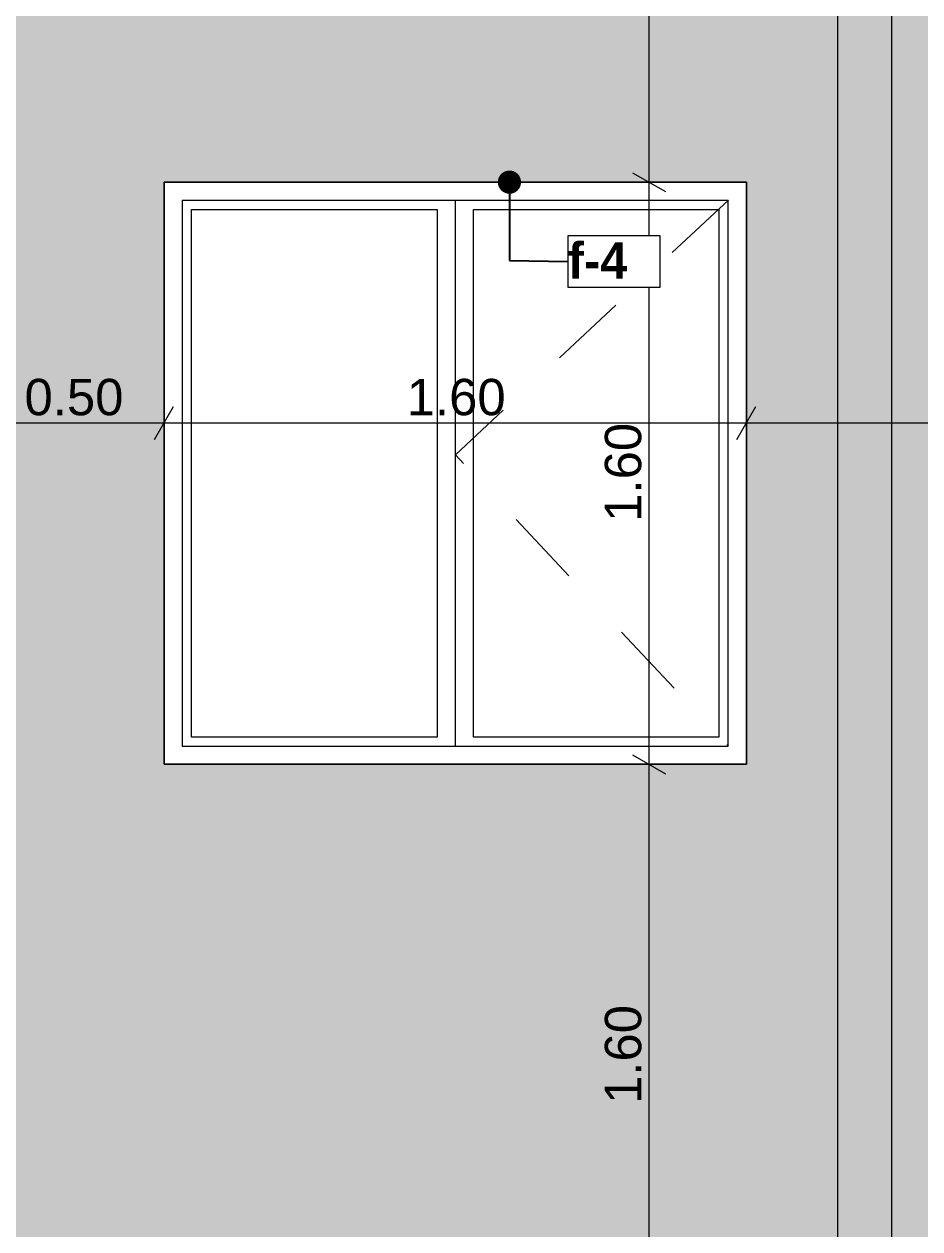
# Model space of a CAD drawing. Header units: millimetres. Extents: x 475206255 to 476720147, y 4620882299 to 4621447368.
# Drawn here: x 475411432 to 475413893, y 4621135368 to 4621138679 of the extents above; entities that cross this region are included whole.
import ezdxf

# ---------------------------------------------------------------- set-up
doc = ezdxf.new("R2010")
doc.units = ezdxf.units.MM
doc.header["$MEASUREMENT"] = 0
doc.set_wipeout_variables(frame=1)
doc.linetypes.add('Dashed', pattern=[423.333333, 211.666667, -211.666667])
for name, color, linetype, lineweight in [('0_Pen_No__7_Pen_No__250', 7, 'Continuous', 0), ('2D Drafting - General_Pen_No__30_Pen_No__9_Pen_No__9_Pen_No__253', 252, 'Continuous', 0), ('2D Drafting - General_Pen_No__30_Pen_No__9_Pen_No__9_Pen_No__7', 7, 'Continuous', 0), ('2D Drafting - General_Pen_No__7_Pen_No__250', 7, 'Continuous', 0), ('Dimensioning - General_Pen_No__142', 142, 'Continuous', 0), ('New_2D Drafting - General_Pen_No__30_Pen_No__9_Pen_No__9_Pen_No__255', 255, 'Continuous', 0), ('New_2D Drafting - General_Pen_No__30_Pen_No__9_Pen_No__9_Pen_No__7', 7, 'Continuous', 0), ('New_Annotation - Label_Pen_No__1', 1, 'Continuous', 0), ('Structural - Bearing_Pen_No__7_Pen_No__7_Pen_No__7', 7, 'Continuous', 0), ('zoma_Pen_No__142', 142, 'Continuous', 0)]:
    doc.layers.add(name, color=color, linetype=linetype, lineweight=lineweight)
doc.layers.add('Dimensioning - General', color=7, linetype='Continuous')
doc.layers.add('zoma', color=7, linetype='Continuous')
doc.styles.add('GENERATED_STYLE_2', font='arial.ttf')
doc.styles.add('GENERATED_STYLE_5', font='')
doc.styles.get('GENERATED_STYLE_5').set_extended_font_data('Avaza', bold=True)
doc.dimstyles.new('GENERATED_STYLE__1', dxfattribs={"dimtxt": 100, "dimasz": 68.640772, "dimexe": 0.18, "dimexo": 0.0625, "dimgap": 0, "dimtad": 1, "dimlfac": 0.001, "dimzin": 0, "dimdsep": 46, "dimtxsty": 'GENERATED_STYLE_2', "dimblk": 'ARROWHEAD_2', "dimblk1": 'ARROWHEAD_2', "dimblk2": 'ARROWHEAD_2', "dimcen": 0.09, "dimse1": 1, "dimse2": 1, "dimclrd": 142, "dimclre": 142, "dimclrt": 142, "dimadec": 0, "dimazin": 0, "dimtfac": 1, "dimtdec": 4, "dimtmove": 0, "dimatfit": 3, "dimfxl": 1, "dimtolj": 1, "dimtzin": 0, "dimarcsym": 0})
doc.dimstyles.new('GENERATED_STYLE__18', dxfattribs={"dimtxt": 100, "dimasz": 68.640772, "dimexe": 0.18, "dimexo": 0.0625, "dimgap": 0, "dimtad": 1, "dimtih": 1, "dimtoh": 1, "dimlfac": 0.001, "dimzin": 0, "dimdsep": 46, "dimtxsty": 'GENERATED_STYLE_2', "dimblk": 'ARROWHEAD_2', "dimblk1": 'ARROWHEAD_2', "dimblk2": 'ARROWHEAD_2', "dimcen": 0.09, "dimse1": 1, "dimse2": 1, "dimclrd": 142, "dimclre": 142, "dimclrt": 142, "dimadec": 0, "dimazin": 0, "dimtfac": 1, "dimtdec": 4, "dimtmove": 0, "dimatfit": 3, "dimfxl": 1, "dimtolj": 1, "dimtzin": 0, "dimarcsym": 0})
doc.dimstyles.new('GENERATED_STYLE__3', dxfattribs={"dimtxt": 200, "dimasz": 64.421331, "dimexe": 0.18, "dimexo": 3, "dimgap": 0, "dimtad": 1, "dimtih": 1, "dimtoh": 1, "dimlfac": 0.001, "dimzin": 0, "dimdsep": 46, "dimtxsty": 'GENERATED_STYLE_2', "dimblk": 'ARROWHEAD_2', "dimblk1": 'ARROWHEAD_2', "dimblk2": 'ARROWHEAD_2', "dimcen": 0.09, "dimclrd": 142, "dimclre": 142, "dimclrt": 142, "dimadec": 0, "dimazin": 0, "dimtfac": 1, "dimtdec": 4, "dimtmove": 0, "dimatfit": 3, "dimfxl": 1, "dimtolj": 1, "dimtzin": 0, "dimarcsym": 0})
doc.dimstyles.new('GENERATED_STYLE__33', dxfattribs={"dimtxt": 0.18, "dimasz": 127.68, "dimexe": 0.18, "dimexo": 0.0625, "dimgap": 0, "dimtad": 0, "dimtih": 1, "dimtoh": 1, "dimdec": 4, "dimzin": 0, "dimdsep": 46, "dimcen": 0.09, "dimadec": 0, "dimazin": 0, "dimtfac": 1, "dimtdec": 4, "dimtmove": 0, "dimatfit": 3, "dimldrblk": 'ARROWHEAD_11', "dimfxl": 1, "dimtolj": 1, "dimtzin": 0, "dimarcsym": 0})

# ---------------------------------------------------------------- blocks, each defined once
blk = doc.blocks.new('*D537', base_point=(475826095.8, 4621095193.2))
at = {"layer": 'Dimensioning - General_Pen_No__142', "color": 142, "linetype": 'Continuous', "lineweight": 0, "transparency": 16777216}
for p, q in [((475413103.5, 4621136671), (475413193.9, 4621136618.9)), ((475413216.4, 4621136644.9), (475413081, 4621136644.9)), ((475413148.7, 4621135044.9), (475413148.7, 4621136644.9)), ((475413103.5, 4621135071), (475413193.9, 4621135018.9)), ((475413216.4, 4621135044.9), (475413081, 4621135044.9))]:
    blk.add_line(p, q, dxfattribs=at)
at = {"layer": 'Dimensioning - General_Pen_No__142', "color": 142, "lineweight": 0, "transparency": 16777216, "insert": (475413128.7, 4621135711.5), "char_height": 100, "attachment_point": 7, "rotation": 90, "style": 'GENERATED_STYLE_2'}
blk.add_mtext('\\A1;{\\pql;\\fArial|b0|i0|c204|p0;\\W1.000000;1.60}', dxfattribs=at)
blk = doc.blocks.new('ARROWHEAD_2')
at = {"color": 0, "linetype": 'Continuous', "lineweight": 0}
for p, q in [((-0.378, -0.655), (0.378, 0.655)), ((0, 0), (-1, 0))]:
    blk.add_line(p, q, dxfattribs=at)
blk = doc.blocks.new('*D538', base_point=(475826095.8, 4621095193.2))
at = {"layer": 'Dimensioning - General_Pen_No__142', "color": 142, "linetype": 'Continuous', "lineweight": 0, "transparency": 16777216}
for p, q in [((475413103.5, 4621138271), (475413193.9, 4621138218.9)), ((475413216.4, 4621138244.9), (475413081, 4621138244.9)), ((475413148.7, 4621136644.9), (475413148.7, 4621138244.9)), ((475413103.5, 4621136671), (475413193.9, 4621136618.9)), ((475413216.4, 4621136644.9), (475413081, 4621136644.9))]:
    blk.add_line(p, q, dxfattribs=at)
at = {"layer": 'Dimensioning - General_Pen_No__142', "color": 142, "lineweight": 0, "transparency": 16777216, "insert": (475413128.7, 4621137311.5), "char_height": 100, "attachment_point": 7, "rotation": 90, "style": 'GENERATED_STYLE_2'}
blk.add_mtext('\\A1;{\\pql;\\fArial|b0|i0|c204|p0;\\W1.000000;1.60}', dxfattribs=at)
blk = doc.blocks.new('*D539', base_point=(475826095.8, 4621095193.2))
at = {"layer": 'Dimensioning - General_Pen_No__142', "color": 142, "linetype": 'Continuous', "lineweight": 0, "transparency": 16777216}
for p, q in [((475413103.5, 4621139871), (475413193.9, 4621139818.9)), ((475413216.4, 4621139844.9), (475413081, 4621139844.9)), ((475413148.7, 4621138244.9), (475413148.7, 4621139844.9)), ((475413103.5, 4621138271), (475413193.9, 4621138218.9)), ((475413216.4, 4621138244.9), (475413081, 4621138244.9))]:
    blk.add_line(p, q, dxfattribs=at)
at = {"layer": 'Dimensioning - General_Pen_No__142', "color": 142, "lineweight": 0, "transparency": 16777216, "insert": (475413128.7, 4621138911.5), "char_height": 100, "attachment_point": 7, "rotation": 90, "style": 'GENERATED_STYLE_2'}
blk.add_mtext('\\A1;{\\pql;\\fArial|b0|i0|c204|p0;\\W1.000000;1.60}', dxfattribs=at)
blk = doc.blocks.new('*D548', base_point=(475826095.8, 4621095193.2))
at = {"layer": 'Dimensioning - General_Pen_No__142', "color": 142, "linetype": 'Continuous', "lineweight": 0, "transparency": 16777216}
for p, q in [((475424908.2, 4621135745), (475424772.7, 4621135745)), ((475424795.3, 4621135771.1), (475424885.6, 4621135718.9)), ((475424840.5, 4621135044.9), (475424840.5, 4621135745)), ((475424795.3, 4621135071), (475424885.6, 4621135018.9)), ((475424908.2, 4621135044.9), (475424772.7, 4621135044.9))]:
    blk.add_line(p, q, dxfattribs=at)
at = {"layer": 'Dimensioning - General_Pen_No__142', "color": 142, "lineweight": 0, "transparency": 16777216, "insert": (475424820.5, 4621135261.5), "char_height": 100, "attachment_point": 7, "rotation": 90, "style": 'GENERATED_STYLE_2'}
blk.add_mtext('\\A1;{\\pql;\\fArial|b0|i0|c204|p0;\\W1.000000;0.70}', dxfattribs=at)
blk = doc.blocks.new('*D549', base_point=(475826095.8, 4621095193.2))
at = {"layer": 'Dimensioning - General_Pen_No__142', "color": 142, "linetype": 'Continuous', "lineweight": 0, "transparency": 16777216}
for p, q in [((475424795.3, 4621138271), (475424885.6, 4621138218.9)), ((475424908.2, 4621138244.9), (475424772.7, 4621138244.9)), ((475424840.5, 4621135745), (475424840.5, 4621138244.9)), ((475424908.2, 4621135745), (475424772.7, 4621135745)), ((475424795.3, 4621135771.1), (475424885.6, 4621135718.9))]:
    blk.add_line(p, q, dxfattribs=at)
at = {"layer": 'Dimensioning - General_Pen_No__142', "color": 142, "lineweight": 0, "transparency": 16777216, "insert": (475424820.5, 4621136861.5), "char_height": 100, "attachment_point": 7, "rotation": 90, "style": 'GENERATED_STYLE_2'}
blk.add_mtext('\\A1;{\\pql;\\fArial|b0|i0|c204|p0;\\W1.000000;2.50}', dxfattribs=at)
blk = doc.blocks.new('*D550', base_point=(475826095.8, 4621095193.2))
at = {"layer": 'Dimensioning - General_Pen_No__142', "color": 142, "linetype": 'Continuous', "lineweight": 0, "transparency": 16777216}
for p, q in [((475424795.3, 4621138971.1), (475424885.6, 4621138918.9)), ((475424908.2, 4621138945), (475424772.7, 4621138945)), ((475424840.5, 4621138244.9), (475424840.5, 4621138945)), ((475424795.3, 4621138271), (475424885.6, 4621138218.9)), ((475424908.2, 4621138244.9), (475424772.7, 4621138244.9))]:
    blk.add_line(p, q, dxfattribs=at)
at = {"layer": 'Dimensioning - General_Pen_No__142', "color": 142, "lineweight": 0, "transparency": 16777216, "insert": (475424820.5, 4621138461.5), "char_height": 100, "attachment_point": 7, "rotation": 90, "style": 'GENERATED_STYLE_2'}
blk.add_mtext('\\A1;{\\pql;\\fArial|b0|i0|c204|p0;\\W1.000000;0.70}', dxfattribs=at)
blk = doc.blocks.new('*D1524', base_point=(475826095.8, 4621095193.2))
at = {"layer": 'zoma_Pen_No__142', "color": 142, "linetype": 'Continuous', "lineweight": 0, "transparency": 16777216}
for p, q in [((475407515.9, 4621126477.3), (475407515.9, 4621126604.5)), ((475413615.9, 4621126477.3), (475413615.9, 4621126604.5)), ((475407540.3, 4621126583.3), (475407491.4, 4621126498.5)), ((475413640.3, 4621126583.3), (475413591.4, 4621126498.5)), ((475407515.9, 4621126540.9), (475413615.9, 4621126540.9))]:
    blk.add_line(p, q, dxfattribs=at)
at = {"layer": 'zoma_Pen_No__142', "color": 142, "lineweight": 0, "transparency": 16777216, "char_height": 200, "attachment_point": 7, "style": 'GENERATED_STYLE_2'}
for s, insert in [('\\A1;{\\pql;\\fArial|b0|i0|c204|p0;\\W1.000000;0.40}', (475407540.4, 4621126580.9)), ('\\A1;{\\pql;\\fArial|b0|i0|c204|p0;\\W1.000000;6.10}', (475410298.9, 4621126580.9)), ('\\A1;{\\pql;\\fArial|b0|i0|c204|p0;\\W1.000000;0.40}', (475413057.5, 4621126580.9))]:
    blk.add_mtext(s, dxfattribs=dict(at, insert=insert))
blk = doc.blocks.new('*D1525', base_point=(475826095.8, 4621095193.2))
at = {"layer": 'zoma_Pen_No__142', "color": 142, "linetype": 'Continuous', "lineweight": 0, "transparency": 16777216}
for p, q in [((475413615.9, 4621126477.3), (475413615.9, 4621126604.5)), ((475414015.9, 4621126477.3), (475414015.9, 4621126604.5)), ((475413640.3, 4621126583.3), (475413591.4, 4621126498.5)), ((475414040.3, 4621126583.3), (475413991.4, 4621126498.5)), ((475413615.9, 4621126540.9), (475414015.9, 4621126540.9))]:
    blk.add_line(p, q, dxfattribs=at)
blk = doc.blocks.new('ARROWHEAD_11')
at = {"color": 0, "linetype": 'Continuous', "lineweight": 0}
blk.add_line((0, 0), (-1, 0), dxfattribs=at)
at = {"color": 0, "linetype": 'Continuous', "lineweight": 0, "const_width": 0.25, "flags": 128}
blk.add_lwpolyline([(-0.125, 0, 1), (0.125, 0, 1)], format="xyb", close=True, dxfattribs=at)
blk = doc.blocks.new('*D2295', base_point=(475826095.8, 4621095193.2))
at = {"layer": 'Dimensioning - General_Pen_No__142', "color": 142, "linetype": 'Continuous', "lineweight": 0, "transparency": 16777216}
for p, q in [((475413416.3, 4621137650.6), (475413416.3, 4621137515.2)), ((475414866.2, 4621137650.6), (475414866.2, 4621137515.2)), ((475413390.3, 4621137537.8), (475413442.4, 4621137628.1)), ((475414840.1, 4621137537.8), (475414892.3, 4621137628.1)), ((475414866.2, 4621137582.9), (475413416.3, 4621137582.9))]:
    blk.add_line(p, q, dxfattribs=at)
at = {"layer": 'Dimensioning - General_Pen_No__142', "color": 142, "lineweight": 0, "transparency": 16777216, "insert": (475414007.8, 4621137602.9), "char_height": 100, "attachment_point": 7, "style": 'GENERATED_STYLE_2'}
blk.add_mtext('\\A1;{\\pql;\\fArial|b0|i0|c204|p0;\\W1.000000;1.45}', dxfattribs=at)
blk = doc.blocks.new('*D2296', base_point=(475826095.8, 4621095193.2))
at = {"layer": 'Dimensioning - General_Pen_No__142', "color": 142, "linetype": 'Continuous', "lineweight": 0, "transparency": 16777216}
for p, q in [((475411816.3, 4621137650.6), (475411816.3, 4621137515.2)), ((475413416.3, 4621137650.6), (475413416.3, 4621137515.2)), ((475411790.3, 4621137537.8), (475411842.4, 4621137628.1)), ((475413390.3, 4621137537.8), (475413442.4, 4621137628.1)), ((475413416.3, 4621137582.9), (475411816.3, 4621137582.9))]:
    blk.add_line(p, q, dxfattribs=at)
at = {"layer": 'Dimensioning - General_Pen_No__142', "color": 142, "lineweight": 0, "transparency": 16777216, "insert": (475412482.9, 4621137602.9), "char_height": 100, "attachment_point": 7, "style": 'GENERATED_STYLE_2'}
blk.add_mtext('\\A1;{\\pql;\\fArial|b0|i0|c204|p0;\\W1.000000;1.60}', dxfattribs=at)
blk = doc.blocks.new('*D2297', base_point=(475826095.8, 4621095193.2))
at = {"layer": 'Dimensioning - General_Pen_No__142', "color": 142, "linetype": 'Continuous', "lineweight": 0, "transparency": 16777216}
for p, q in [((475411316.3, 4621137650.6), (475411316.3, 4621137515.2)), ((475411816.3, 4621137650.6), (475411816.3, 4621137515.2)), ((475411290.2, 4621137537.8), (475411342.3, 4621137628.1)), ((475411790.3, 4621137537.8), (475411842.4, 4621137628.1)), ((475411816.3, 4621137582.9), (475411316.3, 4621137582.9))]:
    blk.add_line(p, q, dxfattribs=at)
at = {"layer": 'Dimensioning - General_Pen_No__142', "color": 142, "lineweight": 0, "transparency": 16777216, "insert": (475411432.8, 4621137602.9), "char_height": 100, "attachment_point": 7, "style": 'GENERATED_STYLE_2'}
blk.add_mtext('\\A1;{\\pql;\\fArial|b0|i0|c204|p0;\\W1.000000;0.50}', dxfattribs=at)

msp = doc.modelspace()

# ---------------------------------------------------------------- hatches: boundary and pattern name
at = {"layer": '2D Drafting - General_Pen_No__30_Pen_No__9_Pen_No__9_Pen_No__253', "linetype": 'Continuous', "lineweight": 0}
h = msp.add_hatch(dxfattribs=at)
h.set_pattern_fill('BRICK___RUNNING_BOND', color=252, style=0, pattern_type=2)
h.set_pattern_definition([(180, (475382668.45, 4621135278.51), (0, 66.64), []), (90, (475382668.45, 4621135278.5), (244.8, 0), [66.64, -66.64]), (90, (475382546.05, 4621135345.15), (244.8, 0), [66.64, -66.64])])
h.paths.add_polyline_path([(475407116.097, 4621132444.943), (475407116.097, 4621145744.536), (475427886.496, 4621145744.536), (475427886.496, 4621132444.943), (475424099.531, 4621132444.942), (475422915.902, 4621132444.943), (475420516.519, 4621132444.943), (475420516.519, 4621135044.943), (475418016.519, 4621135044.943), (475418016.519, 4621132444.943), (475417816.698, 4621132444.943), (475417816.698, 4621135044.924), (475414016.698, 4621135044.924), (475414016.698, 4621132444.943), (475413616.479, 4621132444.943), (475411316.097, 4621132444.943), (475411316.097, 4621145344.955), (475409845.506, 4621145344.955), (475409816.623, 4621145344.955), (475407515.336, 4621145344.955), (475407515.336, 4621135744.944), (475407515.336, 4621135044.961), (475407516.097, 4621135044.961), (475407516.097, 4621132545), (475407516.097, 4621132444.943)])
h.paths.add_polyline_path([(475411816.173, 4621143044.943), (475411816.173, 4621144644.943), (475413416.173, 4621144644.943), (475413416.173, 4621143044.943)], flags=0)
h.paths.add_polyline_path([(475411816.178, 4621135044.943), (475413416.178, 4621135044.943), (475413416.178, 4621133444.942), (475411816.178, 4621133444.942)], flags=0)
h.paths.add_polyline_path([(475413416.178, 4621136644.942), (475411816.178, 4621136644.942), (475411816.178, 4621138244.943), (475413416.178, 4621138244.943)], flags=0)
h.paths.add_polyline_path([(475413416.178, 4621139844.942), (475411816.178, 4621139844.942), (475411816.178, 4621141444.943), (475413416.178, 4621141444.943)], flags=0)
h.paths.add_polyline_path([(475414016.097, 4621135464.943), (475422915.902, 4621135464.943), (475422915.902, 4621135684.943), (475418666.092, 4621135684.943), (475418666.092, 4621135744.932), (475418666.092, 4621135744.944), (475418666.092, 4621138244.955), (475418666.092, 4621138664.943), (475422915.902, 4621138664.943), (475422915.902, 4621138884.943), (475418666.092, 4621138884.943), (475418666.092, 4621141864.943), (475422915.902, 4621141864.943), (475422915.902, 4621142084.943), (475420066.548, 4621142084.943), (475420066.548, 4621144644.937), (475419166.549, 4621144644.937), (475419166.549, 4621142084.943), (475418666.092, 4621142084.943), (475418666.092, 4621145064.943), (475422915.902, 4621145064.943), (475422915.902, 4621145284.943), (475414016.097, 4621145284.943), (475414016.097, 4621145064.943), (475417166.094, 4621145064.943), (475417166.094, 4621142084.943), (475414016.097, 4621142084.943), (475414016.097, 4621141864.943), (475417166.094, 4621141864.943), (475417166.094, 4621138884.943), (475414016.097, 4621138884.943), (475414016.097, 4621138664.943), (475417166.094, 4621138664.943), (475417166.094, 4621138244.955), (475417166.094, 4621135744.944), (475417166.094, 4621135744.924), (475417166.094, 4621135684.943), (475414016.097, 4621135684.943)], flags=0)
h.paths.add_polyline_path([(475416466.026, 4621135744.913), (475416466.026, 4621138244.923), (475414866.018, 4621138244.923), (475414866.018, 4621135744.913)], flags=0)
h.paths.add_polyline_path([(475414866.026, 4621144644.918), (475416466.035, 4621144644.918), (475416466.035, 4621142144.923), (475414866.026, 4621142144.923)], flags=0)
h.paths.add_polyline_path([(475416466.035, 4621138944.924), (475414866.026, 4621138944.924), (475414866.026, 4621141444.918), (475416466.035, 4621141444.918)], flags=0)
h.paths.add_polyline_path([(475419166.549, 4621138944.945), (475420066.548, 4621138944.945), (475420066.548, 4621141444.94), (475419166.549, 4621141444.94)], flags=0)
h.paths.add_polyline_path([(475419166.549, 4621138244.94), (475419166.549, 4621135744.945), (475420066.548, 4621135744.945), (475420066.548, 4621138244.94)], flags=0)
h.paths.add_polyline_path([(475422666.097, 4621132544.993), (475421066.097, 4621132544.993), (475421066.097, 4621135044.993), (475422666.097, 4621135044.993)], flags=0)
h.paths.add_polyline_path([(475421066.097, 4621144644.939), (475421066.097, 4621142144.943), (475422666.097, 4621142144.943), (475422666.097, 4621144644.939)], flags=0)
h.paths.add_polyline_path([(475421066.105, 4621138944.931), (475422666.097, 4621138944.931), (475422666.097, 4621138944.943), (475422666.097, 4621141444.937), (475421766.097, 4621141444.937), (475421066.105, 4621141444.937)], flags=0)
h.paths.add_polyline_path([(475421066.105, 4621135744.929), (475422666.097, 4621135744.929), (475422666.097, 4621135744.943), (475422666.097, 4621138244.94), (475421766.097, 4621138244.94), (475421066.105, 4621138244.94)], flags=0)
h.paths.add_polyline_path([(475425066.474, 4621132544.995), (475426666.486, 4621132544.995), (475426666.477, 4621135044.946), (475425066.477, 4621135044.941)], flags=0)
h.paths.add_polyline_path([(475425066.502, 4621135744.936), (475426666.511, 4621135744.936), (475426666.511, 4621138244.935), (475425066.511, 4621138244.941)], flags=0)
h.paths.add_polyline_path([(475426666.511, 4621142144.937), (475426666.511, 4621144644.941), (475425066.511, 4621144644.941), (475425066.509, 4621142144.937)], flags=0)
h.paths.add_polyline_path([(475426666.514, 4621138944.999), (475426666.514, 4621141444.941), (475425066.511, 4621141444.941), (475425066.509, 4621138944.999)], flags=0)
at = {"layer": 'New_2D Drafting - General_Pen_No__30_Pen_No__9_Pen_No__9_Pen_No__255', "linetype": 'Continuous', "lineweight": 0}
msp.add_hatch(color=255, dxfattribs=at).paths.add_polyline_path([(475413816.093, 4621145044.6), (475413666.093, 4621145044.6), (475413666.108, 4621130294.869), (475413816.108, 4621130294.869)])

# ---------------------------------------------------------------- linework, layer by layer
at = {"layer": '0_Pen_No__7_Pen_No__250', "color": 7, "linetype": 'Continuous', "lineweight": 0, "flags": 128}
msp.add_lwpolyline([(475413416.176, 4621138244.942), (475411816.176, 4621138244.942), (475411816.176, 4621136644.942), (475413416.176, 4621136644.942)], close=True, dxfattribs=at)
at = {"layer": '2D Drafting - General_Pen_No__30_Pen_No__9_Pen_No__9_Pen_No__7', "color": 7, "linetype": 'Continuous', "lineweight": 0, "flags": 128}
msp.add_lwpolyline([(475413416.178, 4621136644.942), (475411816.178, 4621136644.942), (475411816.178, 4621138244.943), (475413416.178, 4621138244.943)], close=True, dxfattribs=at)
at = {"layer": '2D Drafting - General_Pen_No__7_Pen_No__250', "color": 7, "linetype": 'Dashed', "lineweight": 0, "flags": 128}
msp.add_lwpolyline([(475413366.745, 4621138195.538), (475412616.63, 4621137495.661), (475413366.428, 4621136694.942)], dxfattribs=at)
at = {"layer": 'New_2D Drafting - General_Pen_No__30_Pen_No__9_Pen_No__9_Pen_No__7', "color": 7, "linetype": 'Continuous', "lineweight": 0, "flags": 128}
msp.add_lwpolyline([(475413816.093, 4621145044.6), (475413666.093, 4621145044.6), (475413666.108, 4621130294.869), (475413816.108, 4621130294.869)], close=True, dxfattribs=at)
at = {"layer": 'Structural - Bearing_Pen_No__7_Pen_No__7_Pen_No__7', "color": 7, "linetype": 'Continuous', "lineweight": 0}
for p, q in [((475413365.85, 4621138194.942), (475411866.37, 4621138194.942)), ((475411866.382, 4621138194.942), (475411866.382, 4621136694.942)), ((475412616.175, 4621138194.942), (475412616.175, 4621138169.893)), ((475413365.85, 4621136694.942), (475413365.85, 4621138194.942)), ((475411891.382, 4621138169.942), (475412566.175, 4621138169.942)), ((475411891.382, 4621136719.942), (475411891.382, 4621138169.942)), ((475412566.175, 4621138169.942), (475412566.175, 4621136719.942)), ((475412616.175, 4621138169.893), (475412616.116, 4621136694.942)), ((475412666.18, 4621138169.942), (475413340.85, 4621138169.942)), ((475412666.18, 4621136719.942), (475412666.18, 4621138169.942)), ((475413340.85, 4621138169.942), (475413340.85, 4621136719.942)), ((475412566.175, 4621136719.942), (475411891.382, 4621136719.942)), ((475413340.85, 4621136719.942), (475412666.18, 4621136719.942)), ((475411866.382, 4621136694.942), (475413365.85, 4621136694.942))]:
    msp.add_line(p, q, dxfattribs=at)

# ---------------------------------------------------------------- dimensions: what is measured, and where the dimension line sits
at = {"layer": 'Dimensioning - General', "color": 142, "linetype": 'Continuous', "lineweight": 0}
for base, p1, p2, picture, middle in [((475413148.693, 4621139844.942), (475413416.331, 4621138244.942), (475413416.331, 4621139844.942), '*D539', (475413078.693, 4621139040.94)), ((475424840.477, 4621138944.994), (475364762.758, 4621138244.941), (475364762.763, 4621138944.994), '*D550', (475424770.477, 4621138590.965)), ((475424840.477, 4621138244.941), (475364762.763, 4621135744.994), (475364762.758, 4621138244.941), '*D549', (475424770.477, 4621136990.965)), ((475413148.693, 4621138244.942), (475413416.331, 4621136644.942), (475413416.331, 4621138244.942), '*D538', (475413078.693, 4621137440.94)), ((475413148.693, 4621136644.942), (475413416.331, 4621135044.942), (475413416.331, 4621136644.942), '*D537', (475413078.693, 4621135840.94)), ((475424840.477, 4621135744.994), (475364762.758, 4621135044.941), (475364762.763, 4621135744.994), '*D548', (475424770.477, 4621135390.965))]:
    dim = msp.add_linear_dim(base=base, p1=p1, p2=p2, angle=90, dimstyle='GENERATED_STYLE__1', dxfattribs=at)
    dim.commit()
    dim.dimension.update_dxf_attribs({"geometry": picture, "text_midpoint": middle, "dimtype": 160, "text_rotation": 90})
for base, p1, p2, picture, middle in [((475411316.25, 4621137582.909), (475411816.326, 4621138244.942), (475411316.25, 4621138480.43), '*D2297', (475411562.286, 4621137652.909)), ((475413416.326, 4621137582.909), (475414866.179, 4621138244.918), (475413416.326, 4621138244.942), '*D2295', (475414137.251, 4621137652.909))]:
    dim = msp.add_linear_dim(base=base, p1=p1, p2=p2, angle=180, dimstyle='GENERATED_STYLE__18', dxfattribs=at)
    dim.commit()
    dim.dimension.update_dxf_attribs({"geometry": picture, "text_midpoint": middle, "dimtype": 160})
at = {"layer": 'zoma', "color": 142, "linetype": 'Continuous', "lineweight": 0}
for base, p1, p2, picture, middle in [((475413615.86, 4621126540.885), (475407515.86, 4621179106.55), (475413615.86, 4621178706.55), '*D1524', (475410557.856, 4621126680.885)), ((475414015.86, 4621126540.885), (475413615.86, 4621178706.55), (475414015.86, 4621179106.55), '*D1525', (475413316.439, 4621126680.885))]:
    dim = msp.add_linear_dim(base=base, p1=p1, p2=p2, dimstyle='GENERATED_STYLE__3', dxfattribs=at)
    dim.commit()
    dim.dimension.update_dxf_attribs({"geometry": picture, "text_midpoint": middle, "dimtype": 160})

# ---------------------------------------------------------------- next in the draw order: wipeouts: each hides what was drawn before it
at = {"color": 1, "linetype": 'Continuous', "lineweight": 0, "ltscale": 23227641979.62729}
msp.add_wipeout([(475412925.499, 4621137956.162), (475413179.617, 4621137956.162), (475413179.617, 4621138097.339), (475412925.499, 4621138097.339)], dxfattribs=at).dxf.layer = 'New_Annotation - Label_Pen_No__1'

# ---------------------------------------------------------------- next in the draw order: linework, layer by layer
at = {"layer": 'New_Annotation - Label_Pen_No__1', "color": 1, "linetype": 'Continuous', "lineweight": 0, "flags": 128}
msp.add_lwpolyline([(475412925.499, 4621137956.162), (475413179.617, 4621137956.162), (475413179.617, 4621138097.339), (475412925.499, 4621138097.339), (475412925.499, 4621137956.162)], close=True, dxfattribs=at)

# ---------------------------------------------------------------- next in the draw order: texts
at = {"layer": 'New_Annotation - Label_Pen_No__1', "color": 1, "linetype": 'Continuous', "lineweight": 0, "insert": (475412925.499, 4621138029.22), "char_height": 100, "attachment_point": 4, "style": 'GENERATED_STYLE_5'}
msp.add_mtext('\\A1;{\\pql;\\fAvaza|b1|i0|c0|p0;\\W1.000000;f-\\fAvaza|b1|i0|c0|p0;\\W1.000000;4}', dxfattribs=at)

# ---------------------------------------------------------------- next in the draw order: dimensions: what is measured, and where the dimension line sits
at = {"layer": 'Dimensioning - General', "color": 142, "linetype": 'Continuous', "lineweight": 0}
dim = msp.add_linear_dim(base=(475411816.326, 4621137582.909), p1=(475413416.326, 4621138244.942), p2=(475411816.326, 4621138244.942), angle=180, dimstyle='GENERATED_STYLE__18', dxfattribs=at)
dim.commit()
dim.dimension.update_dxf_attribs({"geometry": '*D2296', "text_midpoint": (475412612.324, 4621137652.909), "dimtype": 160})

# ---------------------------------------------------------------- next in the draw order: leaders
at = {"layer": 'New_Annotation - Label_Pen_No__1', "color": 1, "linetype": 'Continuous', "lineweight": 0, "annotation_type": 0, "has_hookline": 1, "hookline_direction": 0, "text_width": 268.803}
msp.add_leader([(475412765.215, 4621138244.942), (475412765.215, 4621138029.22), (475412925.499, 4621138026.75)], dimstyle='GENERATED_STYLE__33', dxfattribs=at)

doc.saveas('drawing.dxf')
